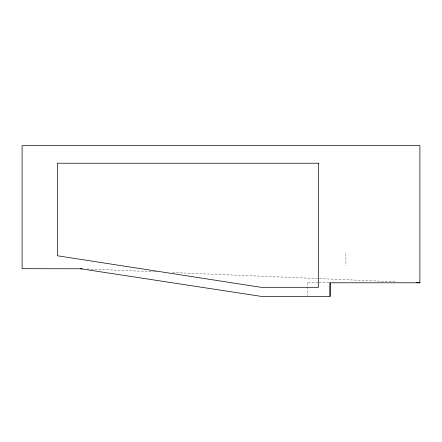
<?xml version="1.0" encoding="UTF-8"?>
<svg xmlns="http://www.w3.org/2000/svg" width="442" height="442" viewBox="0 0 442 442"><rect width="100%" height="100%" fill="white"/><g stroke="black" fill="none" stroke-linecap="round" stroke-linejoin="round"><path stroke-width="0.33" stroke-dasharray="2.21 1.66" d="M308.068 282.792L317.798 282.792M319.074 282.792L329.412 282.792M87.063 268.979L153.91 271.753M154.595 271.78L156.667 271.869M172.513 272.526L395.093 281.758M345.887 253.559L345.887 265.675M307.61 282.792L307.61 295.676"/><path stroke-width="0.66" d="M82.24 268.78L22.1 268.697L22.1 145.645L419.9 145.645L419.9 282.792L330.019 282.792L330.019 296.355M416.452 282.648L419.9 282.792M80.173 268.697L261.023 296.355L330.102 296.355L330.102 282.792M318.5 163.225L57.427 163.225L57.427 255.774L261.023 287.306L318.5 287.306L318.5 163.225"/></g></svg>
